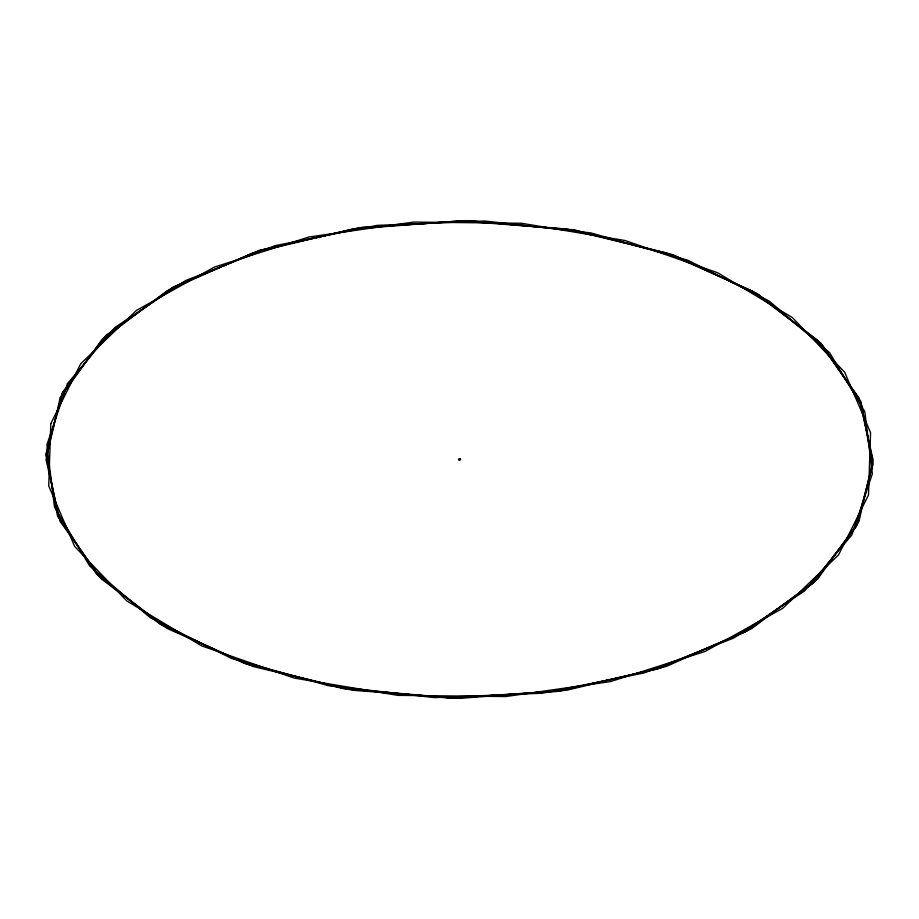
<?xml version="1.0" encoding="UTF-8"?>
<svg xmlns="http://www.w3.org/2000/svg" width="919" height="919" viewBox="0 0 919 919"><rect width="100%" height="100%" fill="white"/><g stroke="black" fill="none" stroke-linecap="round" stroke-linejoin="round"><path stroke-width="1.38" d="M459.58 459.868C457.352 459.098 461.797 458.891 459.684 459.845M459.029 459.511L459.351 458.926M458.811 459.523L459.374 459.477M50.809 423.59L48.718 485.898L74.646 546.391L126.799 600.957L201.64 645.862L294.069 678.061L397.778 695.35L505.703 696.556L610.492 681.588L704.988 651.479L782.781 608.263L838.542 554.904L868.489 495.031L870.569 432.723L844.653 372.218L792.488 317.664L717.647 272.748L625.23 240.56L521.521 223.271L413.596 222.065L308.807 237.033L214.299 267.142L136.517 310.358L80.746 363.717L50.809 423.59M60.149 397.881L46.053 459.661L60.149 521.452L101.458 579.027L167.166 628.47L252.805 666.413L352.528 690.261L459.557 698.394L566.575 690.261L666.298 666.413L751.937 628.47L817.657 579.027L858.955 521.452L873.05 459.661L858.955 397.881L817.657 340.306L751.937 290.863L666.298 252.92L566.575 229.072L459.557 220.939L352.528 229.072L252.805 252.92L167.166 290.863L101.458 340.306L60.149 397.881M62.01 393.734L46.168 455.387L58.494 517.294L98.161 575.26L162.468 625.322L247.016 664.058L346.049 688.848L452.826 698.003L560.062 690.881L660.451 667.975L747.158 630.859L814.268 582.049L857.209 524.864L873.05 463.222L860.724 401.304L821.058 343.35L756.751 293.287L672.203 254.54L573.169 229.75L466.392 220.606L359.157 227.728L258.767 250.623L172.06 287.75L104.95 336.561L62.01 393.734M62.584 392.206L45.95 453.779L57.483 515.743L96.403 573.881L160.044 624.208L244.098 663.323L342.81 688.538L449.46 698.141L556.788 691.49L657.476 669.021L744.654 632.272L812.396 583.749L856.071 526.759L872.705 465.175L861.172 403.211L822.264 345.084L758.612 294.746L674.569 255.643L575.845 230.428L469.195 220.824L361.868 227.475L261.18 249.945L174.001 286.694L106.271 335.217L62.584 392.206M67.466 383.625L46.903 444.807L54.462 506.978L89.637 565.897L150.038 617.557L231.519 658.418L328.554 685.723L434.526 697.59L542.21 693.225L644.253 672.915L733.73 638.05L804.516 591.009L851.81 534.984L872.361 473.802L864.802 411.632L829.627 352.712L769.237 301.064L687.745 260.192L590.71 232.886L484.738 221.019L377.066 225.385L275.011 245.695L185.535 280.559L114.749 327.612L67.466 383.625M459.741 458.822L458.466 459.557L459.42 460.109L460.683 459.374L459.741 458.822"/></g></svg>
